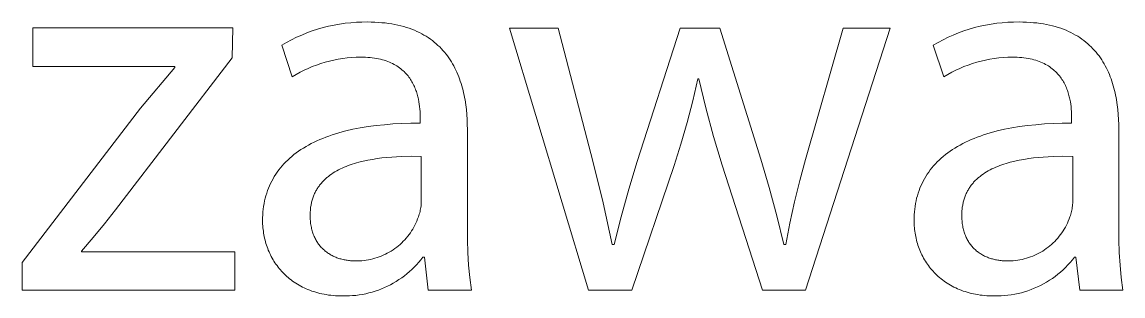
# Model space of a CAD drawing. Header units: millimetres. Extents: x -2542 to 6192, y -257 to 5845.
# Drawn here: x 3753 to 3930.8, y -111.2 to -67 of the extents above; entities that cross this region are included whole.
import ezdxf

# ---------------------------------------------------------------- set-up
doc = ezdxf.new("R2010")
doc.units = ezdxf.units.MM
doc.header["$MEASUREMENT"] = 0
doc.layers.add('Domyślny', color=7, linetype='Continuous', true_color=0x000000)

msp = doc.modelspace()

# ---------------------------------------------------------------- linework, layer by layer
at = {"layer": 'Domyślny', "color": 18, "lineweight": 15, "true_color": 0x000000}
for p, q in [((3802.5, -67.65), (3803.39, -67.45)), ((3803.39, -67.45), (3804.28, -67.29)), ((3804.28, -67.29), (3805.18, -67.16)), ((3805.18, -67.16), (3806.09, -67.07)), ((3806.09, -67.07), (3807, -67)), ((3807, -67), (3807.91, -66.97)), ((3807.91, -66.97), (3808.82, -66.96)), ((3808.82, -66.96), (3809.41, -66.97)), ((3809.41, -66.97), (3810, -66.99)), ((3810, -66.99), (3810.57, -67.02)), ((3810.57, -67.02), (3811.12, -67.07)), ((3811.12, -67.07), (3811.67, -67.12)), ((3811.67, -67.12), (3812.2, -67.19)), ((3812.2, -67.19), (3812.71, -67.27)), ((3812.71, -67.27), (3813.22, -67.36)), ((3813.22, -67.36), (3813.7, -67.46)), ((3813.7, -67.46), (3814.18, -67.58)), ((3907.72, -67.65), (3908.61, -67.46)), ((3908.61, -67.46), (3909.51, -67.3)), ((3909.51, -67.3), (3910.41, -67.17)), ((3910.41, -67.17), (3911.31, -67.07)), ((3911.31, -67.07), (3912.22, -67)), ((3912.22, -67), (3913.13, -66.97)), ((3913.13, -66.97), (3914.05, -66.96)), ((3914.05, -66.96), (3914.64, -66.97)), ((3914.64, -66.97), (3915.23, -66.99)), ((3915.23, -66.99), (3915.8, -67.02)), ((3915.8, -67.02), (3916.35, -67.07)), ((3916.35, -67.07), (3916.9, -67.12)), ((3916.9, -67.12), (3917.43, -67.19)), ((3917.43, -67.19), (3917.94, -67.27)), ((3917.94, -67.27), (3918.44, -67.36)), ((3918.44, -67.36), (3918.93, -67.46)), ((3918.93, -67.46), (3919.41, -67.58)), ((3754.78, -74.12), (3754.78, -67.92)), ((3754.78, -67.92), (3787.04, -67.92)), ((3787.04, -67.92), (3786.92, -72.75)), ((3797.35, -69.43), (3798.18, -69.06)), ((3798.18, -69.06), (3799.02, -68.72)), ((3799.02, -68.72), (3799.88, -68.4)), ((3799.88, -68.4), (3800.74, -68.12)), ((3800.74, -68.12), (3801.62, -67.87)), ((3801.62, -67.87), (3802.5, -67.65)), ((3814.18, -67.58), (3814.65, -67.7)), ((3814.65, -67.7), (3815.1, -67.84)), ((3815.1, -67.84), (3815.54, -67.98)), ((3815.54, -67.98), (3815.96, -68.14)), ((3815.96, -68.14), (3816.38, -68.3)), ((3816.38, -68.3), (3816.78, -68.48)), ((3816.78, -68.48), (3817.17, -68.66)), ((3817.17, -68.66), (3817.55, -68.86)), ((3817.55, -68.86), (3817.92, -69.06)), ((3817.92, -69.06), (3818.27, -69.27)), ((3818.27, -69.27), (3818.62, -69.49)), ((3844.49, -110.24), (3831.72, -67.93)), ((3831.72, -67.93), (3839.58, -67.93)), ((3839.58, -67.93), (3845.19, -89.45)), ((3852.34, -89.51), (3859.27, -67.93)), ((3859.27, -67.93), (3865.72, -67.93)), ((3865.72, -67.93), (3872.3, -89.1)), ((3879.54, -89.16), (3885.59, -67.93)), ((3893.21, -67.93), (3879.54, -110.24)), ((3885.59, -67.93), (3893.21, -67.93)), ((3902.56, -69.43), (3903.39, -69.06)), ((3903.39, -69.06), (3904.23, -68.72)), ((3904.23, -68.72), (3905.09, -68.41)), ((3905.09, -68.41), (3905.96, -68.12)), ((3905.96, -68.12), (3906.83, -67.87)), ((3906.83, -67.87), (3907.72, -67.65)), ((3919.41, -67.58), (3919.87, -67.7)), ((3919.87, -67.7), (3920.32, -67.84)), ((3920.32, -67.84), (3920.76, -67.98)), ((3920.76, -67.98), (3921.19, -68.14)), ((3921.19, -68.14), (3921.6, -68.3)), ((3921.6, -68.3), (3922.01, -68.48)), ((3922.01, -68.48), (3922.4, -68.66)), ((3922.4, -68.66), (3922.78, -68.86)), ((3922.78, -68.86), (3923.14, -69.06)), ((3923.14, -69.06), (3923.5, -69.27)), ((3923.5, -69.27), (3923.84, -69.49)), ((3794.94, -70.72), (3795.73, -70.26)), ((3796.66, -75.81), (3794.94, -70.72)), ((3795.73, -70.26), (3796.53, -69.83)), ((3796.53, -69.83), (3797.35, -69.43)), ((3818.62, -69.49), (3818.95, -69.72)), ((3818.95, -69.72), (3819.28, -69.96)), ((3819.28, -69.96), (3819.59, -70.21)), ((3819.59, -70.21), (3819.89, -70.46)), ((3819.89, -70.46), (3820.18, -70.73)), ((3820.18, -70.73), (3820.46, -70.99)), ((3820.46, -70.99), (3820.73, -71.27)), ((3900.14, -70.72), (3900.93, -70.26)), ((3901.89, -75.81), (3900.14, -70.72)), ((3900.93, -70.26), (3901.74, -69.83)), ((3901.74, -69.83), (3902.56, -69.43)), ((3923.84, -69.49), (3924.18, -69.72)), ((3924.18, -69.72), (3924.5, -69.96)), ((3924.5, -69.96), (3924.81, -70.21)), ((3924.81, -70.21), (3925.11, -70.46)), ((3925.11, -70.46), (3925.4, -70.73)), ((3925.4, -70.73), (3925.68, -70.99)), ((3925.68, -70.99), (3925.95, -71.27)), ((3786.92, -72.75), (3768.08, -97.3)), ((3804.79, -72.85), (3804.07, -72.97)), ((3805.51, -72.76), (3804.79, -72.85)), ((3806.23, -72.69), (3805.51, -72.76)), ((3806.96, -72.65), (3806.23, -72.69)), ((3807.68, -72.64), (3806.96, -72.65)), ((3808.08, -72.64), (3807.68, -72.64)), ((3808.47, -72.65), (3808.08, -72.64)), ((3808.85, -72.68), (3808.47, -72.65)), ((3809.22, -72.71), (3808.85, -72.68)), ((3809.57, -72.75), (3809.22, -72.71)), ((3809.92, -72.79), (3809.57, -72.75)), ((3810.26, -72.85), (3809.92, -72.79)), ((3810.58, -72.91), (3810.26, -72.85)), ((3820.73, -71.27), (3820.99, -71.55)), ((3820.99, -71.55), (3821.24, -71.85)), ((3821.24, -71.85), (3821.48, -72.14)), ((3821.48, -72.14), (3821.71, -72.45)), ((3821.71, -72.45), (3821.94, -72.76)), ((3821.94, -72.76), (3822.15, -73.07)), ((3910.02, -72.85), (3909.3, -72.96)), ((3910.74, -72.76), (3910.02, -72.85)), ((3911.46, -72.69), (3910.74, -72.76)), ((3912.19, -72.65), (3911.46, -72.69)), ((3912.91, -72.64), (3912.19, -72.65)), ((3913.31, -72.64), (3912.91, -72.64)), ((3913.7, -72.65), (3913.31, -72.64)), ((3914.08, -72.68), (3913.7, -72.65)), ((3914.44, -72.71), (3914.08, -72.68)), ((3914.8, -72.75), (3914.44, -72.71)), ((3915.14, -72.79), (3914.8, -72.75)), ((3915.48, -72.85), (3915.14, -72.79)), ((3915.8, -72.91), (3915.48, -72.85)), ((3925.95, -71.27), (3926.21, -71.55)), ((3926.21, -71.55), (3926.46, -71.85)), ((3926.46, -71.85), (3926.7, -72.14)), ((3926.7, -72.14), (3926.93, -72.45)), ((3926.93, -72.45), (3927.15, -72.76)), ((3927.15, -72.76), (3927.36, -73.07)), ((3777.67, -74.12), (3754.78, -74.12)), ((3772.15, -80.89), (3777.67, -74.32)), ((3777.67, -74.32), (3777.67, -74.12)), ((3799.22, -74.45), (3798.57, -74.76)), ((3799.89, -74.17), (3799.22, -74.45)), ((3800.57, -73.91), (3799.89, -74.17)), ((3801.26, -73.67), (3800.57, -73.91)), ((3801.95, -73.46), (3801.26, -73.67)), ((3802.65, -73.27), (3801.95, -73.46)), ((3803.36, -73.11), (3802.65, -73.27)), ((3804.07, -72.97), (3803.36, -73.11)), ((3810.9, -72.98), (3810.58, -72.91)), ((3811.2, -73.06), (3810.9, -72.98)), ((3811.5, -73.15), (3811.2, -73.06)), ((3811.79, -73.24), (3811.5, -73.15)), ((3812.07, -73.34), (3811.79, -73.24)), ((3812.33, -73.45), (3812.07, -73.34)), ((3812.59, -73.56), (3812.33, -73.45)), ((3812.84, -73.68), (3812.59, -73.56)), ((3813.08, -73.8), (3812.84, -73.68)), ((3813.32, -73.93), (3813.08, -73.8)), ((3813.54, -74.06), (3813.32, -73.93)), ((3813.75, -74.21), (3813.54, -74.06)), ((3813.96, -74.35), (3813.75, -74.21)), ((3814.16, -74.5), (3813.96, -74.35)), ((3814.35, -74.66), (3814.16, -74.5)), ((3814.54, -74.82), (3814.35, -74.66)), ((3822.15, -73.07), (3822.35, -73.39)), ((3822.35, -73.39), (3822.55, -73.72)), ((3822.55, -73.72), (3822.73, -74.05)), ((3822.73, -74.05), (3822.91, -74.39)), ((3822.91, -74.39), (3823.07, -74.73)), ((3904.45, -74.45), (3903.8, -74.75)), ((3905.12, -74.17), (3904.45, -74.45)), ((3905.8, -73.91), (3905.12, -74.17)), ((3906.49, -73.67), (3905.8, -73.91)), ((3907.18, -73.46), (3906.49, -73.67)), ((3907.88, -73.27), (3907.18, -73.46)), ((3908.59, -73.1), (3907.88, -73.27)), ((3909.3, -72.96), (3908.59, -73.1)), ((3916.12, -72.98), (3915.8, -72.91)), ((3916.42, -73.06), (3916.12, -72.98)), ((3916.72, -73.15), (3916.42, -73.06)), ((3917, -73.24), (3916.72, -73.15)), ((3917.28, -73.34), (3917, -73.24)), ((3917.55, -73.45), (3917.28, -73.34)), ((3917.81, -73.56), (3917.55, -73.45)), ((3918.06, -73.68), (3917.81, -73.56)), ((3918.3, -73.8), (3918.06, -73.68)), ((3918.53, -73.93), (3918.3, -73.8)), ((3918.75, -74.06), (3918.53, -73.93)), ((3918.96, -74.21), (3918.75, -74.06)), ((3919.17, -74.35), (3918.96, -74.21)), ((3919.37, -74.5), (3919.17, -74.35)), ((3919.56, -74.66), (3919.37, -74.5)), ((3919.74, -74.82), (3919.56, -74.66)), ((3927.36, -73.07), (3927.56, -73.39)), ((3927.56, -73.39), (3927.76, -73.72)), ((3927.76, -73.72), (3927.94, -74.05)), ((3927.94, -74.05), (3928.12, -74.39)), ((3928.12, -74.39), (3928.29, -74.73)), ((3797.28, -75.43), (3796.66, -75.81)), ((3797.92, -75.08), (3797.28, -75.43)), ((3798.57, -74.76), (3797.92, -75.08)), ((3814.71, -74.98), (3814.54, -74.82)), ((3814.88, -75.15), (3814.71, -74.98)), ((3815.04, -75.32), (3814.88, -75.15)), ((3815.2, -75.49), (3815.04, -75.32)), ((3815.34, -75.67), (3815.2, -75.49)), ((3815.48, -75.85), (3815.34, -75.67)), ((3815.62, -76.04), (3815.48, -75.85)), ((3815.74, -76.23), (3815.62, -76.04)), ((3815.87, -76.42), (3815.74, -76.23)), ((3815.98, -76.61), (3815.87, -76.42)), ((3823.07, -74.73), (3823.23, -75.08)), ((3823.23, -75.08), (3823.39, -75.43)), ((3823.39, -75.43), (3823.53, -75.79)), ((3823.53, -75.79), (3823.66, -76.15)), ((3823.66, -76.15), (3823.79, -76.51)), ((3862.12, -76.16), (3861.32, -79.7)), ((3862.29, -76.16), (3862.12, -76.16)), ((3863.41, -80.83), (3862.29, -76.16)), ((3902.51, -75.43), (3901.89, -75.81)), ((3903.15, -75.08), (3902.51, -75.43)), ((3903.8, -74.75), (3903.15, -75.08)), ((3919.92, -74.98), (3919.74, -74.82)), ((3920.09, -75.15), (3919.92, -74.98)), ((3920.25, -75.32), (3920.09, -75.15)), ((3920.4, -75.49), (3920.25, -75.32)), ((3920.55, -75.67), (3920.4, -75.49)), ((3920.69, -75.85), (3920.55, -75.67)), ((3920.82, -76.04), (3920.69, -75.85)), ((3920.95, -76.23), (3920.82, -76.04)), ((3921.07, -76.42), (3920.95, -76.23)), ((3921.18, -76.61), (3921.07, -76.42)), ((3928.29, -74.73), (3928.44, -75.08)), ((3928.44, -75.08), (3928.6, -75.43)), ((3928.6, -75.43), (3928.74, -75.79)), ((3928.74, -75.79), (3928.87, -76.15)), ((3928.87, -76.15), (3929, -76.51)), ((3816.09, -76.8), (3815.98, -76.61)), ((3816.19, -77), (3816.09, -76.8)), ((3816.29, -77.2), (3816.19, -77)), ((3816.38, -77.4), (3816.29, -77.2)), ((3816.47, -77.6), (3816.38, -77.4)), ((3816.55, -77.8), (3816.47, -77.6)), ((3816.62, -78), (3816.55, -77.8)), ((3816.69, -78.21), (3816.62, -78)), ((3816.76, -78.41), (3816.69, -78.21)), ((3823.79, -76.51), (3823.91, -76.88)), ((3823.91, -76.88), (3824.02, -77.25)), ((3824.02, -77.25), (3824.13, -77.63)), ((3824.13, -77.63), (3824.23, -78.01)), ((3824.23, -78.01), (3824.32, -78.39)), ((3921.29, -76.8), (3921.18, -76.61)), ((3921.4, -77), (3921.29, -76.8)), ((3921.49, -77.2), (3921.4, -77)), ((3921.58, -77.4), (3921.49, -77.2)), ((3921.67, -77.6), (3921.58, -77.4)), ((3921.75, -77.8), (3921.67, -77.6)), ((3921.83, -78), (3921.75, -77.8)), ((3921.9, -78.21), (3921.83, -78)), ((3921.96, -78.41), (3921.9, -78.21)), ((3929, -76.51), (3929.12, -76.88)), ((3929.12, -76.88), (3929.23, -77.25)), ((3929.23, -77.25), (3929.33, -77.63)), ((3929.33, -77.63), (3929.43, -78.01)), ((3929.43, -78.01), (3929.52, -78.39)), ((3816.82, -78.62), (3816.76, -78.41)), ((3816.88, -78.82), (3816.82, -78.62)), ((3816.93, -79.03), (3816.88, -78.82)), ((3816.98, -79.23), (3816.93, -79.03)), ((3817.02, -79.43), (3816.98, -79.23)), ((3817.1, -79.84), (3817.02, -79.43)), ((3817.16, -80.24), (3817.1, -79.84)), ((3824.32, -78.39), (3824.4, -78.77)), ((3824.4, -78.77), (3824.48, -79.16)), ((3824.48, -79.16), (3824.55, -79.54)), ((3824.55, -79.54), (3824.67, -80.33)), ((3861.32, -79.7), (3860.42, -83.21)), ((3922.02, -78.62), (3921.96, -78.41)), ((3922.08, -78.82), (3922.02, -78.62)), ((3922.13, -79.03), (3922.08, -78.82)), ((3922.18, -79.23), (3922.13, -79.03)), ((3922.22, -79.43), (3922.18, -79.23)), ((3922.3, -79.84), (3922.22, -79.43)), ((3922.36, -80.24), (3922.3, -79.84)), ((3929.52, -78.39), (3929.6, -78.77)), ((3929.6, -78.77), (3929.68, -79.16)), ((3929.68, -79.16), (3929.75, -79.54)), ((3929.75, -79.54), (3929.87, -80.33)), ((3753.01, -105.79), (3772.15, -80.89)), ((3817.21, -80.63), (3817.16, -80.24)), ((3817.25, -81.01), (3817.21, -80.63)), ((3817.28, -81.39), (3817.25, -81.01)), ((3817.29, -81.75), (3817.28, -81.39)), ((3817.3, -82.1), (3817.29, -81.75)), ((3824.67, -80.33), (3824.77, -81.11)), ((3824.77, -81.11), (3824.84, -81.91)), ((3864.67, -85.47), (3863.41, -80.83)), ((3922.41, -80.63), (3922.36, -80.24)), ((3922.45, -81.01), (3922.41, -80.63)), ((3922.48, -81.39), (3922.45, -81.01)), ((3922.5, -81.75), (3922.48, -81.39)), ((3922.51, -82.1), (3922.5, -81.75)), ((3929.87, -80.33), (3929.97, -81.11)), ((3929.97, -81.11), (3930.04, -81.91)), ((3810.18, -83.68), (3811.52, -83.54)), ((3811.52, -83.54), (3812.9, -83.43)), ((3812.9, -83.43), (3814.33, -83.36)), ((3814.33, -83.36), (3815.8, -83.32)), ((3815.8, -83.32), (3817.31, -83.31)), ((3817.31, -82.44), (3817.3, -82.1)), ((3817.31, -83.31), (3817.31, -82.44)), ((3824.84, -81.91), (3824.89, -82.7)), ((3824.89, -82.7), (3824.92, -83.5)), ((3824.92, -83.5), (3824.93, -84.3)), ((3860.42, -83.21), (3859.42, -86.69)), ((3915.38, -83.68), (3916.72, -83.54)), ((3916.72, -83.54), (3918.1, -83.43)), ((3918.1, -83.43), (3919.53, -83.36)), ((3919.53, -83.36), (3921, -83.32)), ((3921, -83.32), (3922.51, -83.31)), ((3922.51, -82.44), (3922.51, -82.1)), ((3922.51, -83.31), (3922.51, -82.44)), ((3930.04, -81.91), (3930.09, -82.7)), ((3930.09, -82.7), (3930.12, -83.5)), ((3930.12, -83.5), (3930.13, -84.3)), ((3802.58, -85.37), (3803.09, -85.19)), ((3803.09, -85.19), (3803.62, -85.03)), ((3803.62, -85.03), (3804.16, -84.86)), ((3804.16, -84.86), (3804.71, -84.71)), ((3804.71, -84.71), (3805.28, -84.56)), ((3805.28, -84.56), (3806.44, -84.29)), ((3806.44, -84.29), (3807.64, -84.06)), ((3807.64, -84.06), (3808.89, -83.85)), ((3808.89, -83.85), (3810.18, -83.68)), ((3824.93, -84.3), (3824.93, -100.12)), ((3907.78, -85.37), (3908.3, -85.19)), ((3908.3, -85.19), (3908.82, -85.03)), ((3908.82, -85.03), (3909.36, -84.86)), ((3909.36, -84.86), (3909.92, -84.71)), ((3909.92, -84.71), (3910.48, -84.56)), ((3910.48, -84.56), (3911.64, -84.29)), ((3911.64, -84.29), (3912.84, -84.06)), ((3912.84, -84.06), (3914.09, -83.85)), ((3914.09, -83.85), (3915.38, -83.68)), ((3930.13, -84.3), (3930.13, -100.12)), ((3798.45, -87.32), (3798.87, -87.07)), ((3798.87, -87.07), (3799.29, -86.83)), ((3799.29, -86.83), (3799.72, -86.6)), ((3799.72, -86.6), (3800.17, -86.38)), ((3800.17, -86.38), (3800.63, -86.16)), ((3800.63, -86.16), (3801.1, -85.95)), ((3801.1, -85.95), (3801.58, -85.75)), ((3801.58, -85.75), (3802.07, -85.56)), ((3802.07, -85.56), (3802.58, -85.37)), ((3859.42, -86.69), (3858.31, -90.15)), ((3866.07, -90.06), (3864.67, -85.47)), ((3903.66, -87.32), (3904.07, -87.07)), ((3904.07, -87.07), (3904.49, -86.83)), ((3904.49, -86.83), (3904.92, -86.6)), ((3904.92, -86.6), (3905.37, -86.38)), ((3905.37, -86.38), (3905.83, -86.16)), ((3905.83, -86.16), (3906.3, -85.95)), ((3906.3, -85.95), (3906.78, -85.75)), ((3906.78, -85.75), (3907.27, -85.56)), ((3907.27, -85.56), (3907.78, -85.37)), ((3796.24, -88.95), (3796.58, -88.66)), ((3796.58, -88.66), (3796.93, -88.38)), ((3796.93, -88.38), (3797.29, -88.1)), ((3797.29, -88.1), (3797.67, -87.83)), ((3797.67, -87.83), (3798.06, -87.57)), ((3798.06, -87.57), (3798.45, -87.32)), ((3811.92, -88.84), (3811.13, -88.92)), ((3812.71, -88.77), (3811.92, -88.84)), ((3813.5, -88.72), (3812.71, -88.77)), ((3814.3, -88.68), (3813.5, -88.72)), ((3815.9, -88.65), (3814.3, -88.68)), ((3817.48, -88.66), (3815.9, -88.65)), ((3817.48, -95.99), (3817.48, -88.66)), ((3901.44, -88.95), (3901.78, -88.66)), ((3901.78, -88.66), (3902.13, -88.38)), ((3902.13, -88.38), (3902.49, -88.1)), ((3902.49, -88.1), (3902.87, -87.83)), ((3902.87, -87.83), (3903.26, -87.57)), ((3903.26, -87.57), (3903.66, -87.32)), ((3917.12, -88.84), (3916.34, -88.92)), ((3917.91, -88.77), (3917.12, -88.84)), ((3918.7, -88.72), (3917.91, -88.77)), ((3919.5, -88.68), (3918.7, -88.72)), ((3921.1, -88.65), (3919.5, -88.68)), ((3922.68, -88.66), (3921.1, -88.65)), ((3922.68, -95.99), (3922.68, -88.66)), ((3794.47, -90.85), (3794.73, -90.52)), ((3794.73, -90.52), (3795.01, -90.19)), ((3795.01, -90.19), (3795.3, -89.87)), ((3795.3, -89.87), (3795.6, -89.56)), ((3795.6, -89.56), (3795.92, -89.25)), ((3795.92, -89.25), (3796.24, -88.95)), ((3804.73, -90.54), (3804.42, -90.69)), ((3805.04, -90.41), (3804.73, -90.54)), ((3805.36, -90.27), (3805.04, -90.41)), ((3805.68, -90.15), (3805.36, -90.27)), ((3806.01, -90.03), (3805.68, -90.15)), ((3806.35, -89.91), (3806.01, -90.03)), ((3806.69, -89.81), (3806.35, -89.91)), ((3807.04, -89.7), (3806.69, -89.81)), ((3807.39, -89.61), (3807.04, -89.7)), ((3808.11, -89.43), (3807.39, -89.61)), ((3808.85, -89.27), (3808.11, -89.43)), ((3809.6, -89.14), (3808.85, -89.27)), ((3810.36, -89.02), (3809.6, -89.14)), ((3811.13, -88.92), (3810.36, -89.02)), ((3845.19, -89.45), (3846.87, -96.16)), ((3850.99, -93.94), (3852.34, -89.51)), ((3858.31, -90.15), (3851.47, -110.24)), ((3872.56, -110.24), (3866.07, -90.06)), ((3872.3, -89.1), (3873.67, -93.67)), ((3878.59, -92.56), (3879.54, -89.16)), ((3899.67, -90.85), (3899.94, -90.52)), ((3899.94, -90.52), (3900.21, -90.19)), ((3900.21, -90.19), (3900.5, -89.87)), ((3900.5, -89.87), (3900.8, -89.56)), ((3900.8, -89.56), (3901.12, -89.25)), ((3901.12, -89.25), (3901.44, -88.95)), ((3909.94, -90.54), (3909.64, -90.69)), ((3910.26, -90.41), (3909.94, -90.54)), ((3910.57, -90.27), (3910.26, -90.41)), ((3910.9, -90.15), (3910.57, -90.27)), ((3911.23, -90.03), (3910.9, -90.15)), ((3911.56, -89.91), (3911.23, -90.03)), ((3911.91, -89.81), (3911.56, -89.91)), ((3912.25, -89.7), (3911.91, -89.81)), ((3912.6, -89.61), (3912.25, -89.7)), ((3913.32, -89.43), (3912.6, -89.61)), ((3914.06, -89.27), (3913.32, -89.43)), ((3914.8, -89.14), (3914.06, -89.27)), ((3915.57, -89.02), (3914.8, -89.14)), ((3916.34, -88.92), (3915.57, -89.02)), ((3793.34, -92.64), (3793.54, -92.27)), ((3793.54, -92.27), (3793.75, -91.9)), ((3793.75, -91.9), (3793.98, -91.54)), ((3793.98, -91.54), (3794.22, -91.2)), ((3794.22, -91.2), (3794.47, -90.85)), ((3801.89, -92.4), (3801.78, -92.51)), ((3802.01, -92.3), (3801.89, -92.4)), ((3802.12, -92.19), (3802.01, -92.3)), ((3802.24, -92.09), (3802.12, -92.19)), ((3802.36, -91.99), (3802.24, -92.09)), ((3802.49, -91.89), (3802.36, -91.99)), ((3802.74, -91.7), (3802.49, -91.89)), ((3803, -91.51), (3802.74, -91.7)), ((3803.27, -91.33), (3803, -91.51)), ((3803.55, -91.16), (3803.27, -91.33)), ((3803.83, -91), (3803.55, -91.16)), ((3804.12, -90.84), (3803.83, -91)), ((3804.42, -90.69), (3804.12, -90.84)), ((3898.54, -92.64), (3898.74, -92.27)), ((3898.74, -92.27), (3898.95, -91.9)), ((3898.95, -91.9), (3899.18, -91.54)), ((3899.18, -91.54), (3899.42, -91.2)), ((3899.42, -91.2), (3899.67, -90.85)), ((3907.12, -92.4), (3907, -92.51)), ((3907.23, -92.3), (3907.12, -92.4)), ((3907.35, -92.19), (3907.23, -92.3)), ((3907.46, -92.09), (3907.35, -92.19)), ((3907.59, -91.99), (3907.46, -92.09)), ((3907.71, -91.89), (3907.59, -91.99)), ((3907.96, -91.7), (3907.71, -91.89)), ((3908.22, -91.51), (3907.96, -91.7)), ((3908.49, -91.33), (3908.22, -91.51)), ((3908.76, -91.16), (3908.49, -91.33)), ((3909.05, -91), (3908.76, -91.16)), ((3909.34, -90.84), (3909.05, -91)), ((3909.64, -90.69), (3909.34, -90.84)), ((3792.52, -94.6), (3792.66, -94.19)), ((3792.66, -94.19), (3792.81, -93.79)), ((3792.81, -93.79), (3792.97, -93.4)), ((3792.97, -93.4), (3793.15, -93.02)), ((3793.15, -93.02), (3793.34, -92.64)), ((3800.55, -94.1), (3800.47, -94.23)), ((3800.63, -93.96), (3800.55, -94.1)), ((3800.71, -93.83), (3800.63, -93.96)), ((3800.8, -93.7), (3800.71, -93.83)), ((3800.88, -93.57), (3800.8, -93.7)), ((3800.97, -93.45), (3800.88, -93.57)), ((3801.06, -93.32), (3800.97, -93.45)), ((3801.16, -93.2), (3801.06, -93.32)), ((3801.26, -93.08), (3801.16, -93.2)), ((3801.36, -92.96), (3801.26, -93.08)), ((3801.46, -92.85), (3801.36, -92.96)), ((3801.56, -92.73), (3801.46, -92.85)), ((3801.67, -92.62), (3801.56, -92.73)), ((3801.78, -92.51), (3801.67, -92.62)), ((3849.75, -98.41), (3850.99, -93.94)), ((3873.67, -93.67), (3874.92, -98.28)), ((3877.74, -95.99), (3878.59, -92.56)), ((3897.72, -94.6), (3897.86, -94.19)), ((3897.86, -94.19), (3898.01, -93.79)), ((3898.01, -93.79), (3898.17, -93.4)), ((3898.17, -93.4), (3898.35, -93.02)), ((3898.35, -93.02), (3898.54, -92.64)), ((3905.78, -94.1), (3905.7, -94.23)), ((3905.86, -93.96), (3905.78, -94.1)), ((3905.94, -93.83), (3905.86, -93.96)), ((3906.02, -93.7), (3905.94, -93.83)), ((3906.11, -93.57), (3906.02, -93.7)), ((3906.2, -93.45), (3906.11, -93.57)), ((3906.29, -93.32), (3906.2, -93.45)), ((3906.39, -93.2), (3906.29, -93.32)), ((3906.48, -93.08), (3906.39, -93.2)), ((3906.58, -92.96), (3906.48, -93.08)), ((3906.68, -92.85), (3906.58, -92.96)), ((3906.79, -92.73), (3906.68, -92.85)), ((3906.9, -92.62), (3906.79, -92.73)), ((3907, -92.51), (3906.9, -92.62)), ((3792.1, -96.29), (3792.18, -95.86)), ((3792.18, -95.86), (3792.28, -95.43)), ((3792.28, -95.43), (3792.39, -95.01)), ((3792.39, -95.01), (3792.52, -94.6)), ((3799.82, -95.87), (3799.78, -96.04)), ((3799.87, -95.71), (3799.82, -95.87)), ((3799.91, -95.56), (3799.87, -95.71)), ((3799.96, -95.4), (3799.91, -95.56)), ((3800.02, -95.25), (3799.96, -95.4)), ((3800.07, -95.1), (3800.02, -95.25)), ((3800.13, -94.95), (3800.07, -95.1)), ((3800.2, -94.8), (3800.13, -94.95)), ((3800.26, -94.65), (3800.2, -94.8)), ((3800.33, -94.51), (3800.26, -94.65)), ((3800.4, -94.37), (3800.33, -94.51)), ((3800.47, -94.23), (3800.4, -94.37)), ((3817.48, -96.22), (3817.48, -95.99)), ((3876.99, -99.44), (3877.74, -95.99)), ((3897.3, -96.29), (3897.39, -95.86)), ((3897.39, -95.86), (3897.48, -95.43)), ((3897.48, -95.43), (3897.6, -95.01)), ((3897.6, -95.01), (3897.72, -94.6)), ((3905.05, -95.87), (3905.01, -96.04)), ((3905.1, -95.71), (3905.05, -95.87)), ((3905.14, -95.56), (3905.1, -95.71)), ((3905.19, -95.4), (3905.14, -95.56)), ((3905.25, -95.25), (3905.19, -95.4)), ((3905.3, -95.1), (3905.25, -95.25)), ((3905.36, -94.95), (3905.3, -95.1)), ((3905.42, -94.8), (3905.36, -94.95)), ((3905.49, -94.65), (3905.42, -94.8)), ((3905.56, -94.51), (3905.49, -94.65)), ((3905.63, -94.37), (3905.56, -94.51)), ((3905.7, -94.23), (3905.63, -94.37)), ((3922.68, -96.22), (3922.68, -95.99)), ((3768.08, -97.3), (3766.32, -99.56)), ((3791.89, -98.1), (3791.92, -97.64)), ((3791.92, -97.64), (3791.97, -97.18)), ((3791.97, -97.18), (3792.03, -96.74)), ((3792.03, -96.74), (3792.1, -96.29)), ((3799.55, -97.6), (3799.54, -97.79)), ((3799.57, -97.42), (3799.55, -97.6)), ((3799.58, -97.24), (3799.57, -97.42)), ((3799.6, -97.06), (3799.58, -97.24)), ((3799.62, -96.88), (3799.6, -97.06)), ((3799.65, -96.71), (3799.62, -96.88)), ((3799.68, -96.54), (3799.65, -96.71)), ((3799.71, -96.37), (3799.68, -96.54)), ((3799.74, -96.2), (3799.71, -96.37)), ((3799.78, -96.04), (3799.74, -96.2)), ((3817.23, -97.78), (3817.29, -97.56)), ((3817.29, -97.56), (3817.33, -97.34)), ((3817.33, -97.34), (3817.38, -97.12)), ((3817.38, -97.12), (3817.41, -96.89)), ((3817.41, -96.89), (3817.44, -96.67)), ((3817.44, -96.67), (3817.46, -96.44)), ((3817.46, -96.44), (3817.48, -96.22)), ((3846.87, -96.16), (3848.33, -102.91)), ((3897.09, -98.1), (3897.12, -97.64)), ((3897.12, -97.64), (3897.17, -97.18)), ((3897.17, -97.18), (3897.23, -96.74)), ((3897.23, -96.74), (3897.3, -96.29)), ((3904.78, -97.6), (3904.77, -97.79)), ((3904.8, -97.42), (3904.78, -97.6)), ((3904.81, -97.24), (3904.8, -97.42)), ((3904.83, -97.06), (3904.81, -97.24)), ((3904.85, -96.88), (3904.83, -97.06)), ((3904.88, -96.71), (3904.85, -96.88)), ((3904.91, -96.54), (3904.88, -96.71)), ((3904.94, -96.37), (3904.91, -96.54)), ((3904.97, -96.2), (3904.94, -96.37)), ((3905.01, -96.04), (3904.97, -96.2)), ((3922.43, -97.78), (3922.49, -97.56)), ((3922.49, -97.56), (3922.54, -97.34)), ((3922.54, -97.34), (3922.58, -97.12)), ((3922.58, -97.12), (3922.61, -96.89)), ((3922.61, -96.89), (3922.64, -96.67)), ((3922.64, -96.67), (3922.66, -96.44)), ((3922.66, -96.44), (3922.68, -96.22)), ((3766.32, -99.56), (3764.51, -101.78)), ((3791.86, -99.04), (3791.87, -98.57)), ((3791.86, -99.33), (3791.86, -99.04)), ((3791.87, -99.62), (3791.86, -99.33)), ((3791.87, -98.57), (3791.89, -98.1)), ((3799.54, -97.79), (3799.54, -97.98)), ((3799.54, -97.98), (3799.54, -98.17)), ((3799.54, -98.17), (3799.54, -98.4)), ((3799.54, -98.4), (3799.55, -98.63)), ((3799.55, -98.63), (3799.56, -98.85)), ((3799.56, -98.85), (3799.58, -99.07)), ((3799.58, -99.07), (3799.6, -99.29)), ((3799.6, -99.29), (3799.62, -99.5)), ((3799.62, -99.5), (3799.65, -99.71)), ((3816.46, -99.76), (3816.61, -99.43)), ((3816.61, -99.43), (3816.76, -99.1)), ((3816.76, -99.1), (3816.89, -98.77)), ((3816.89, -98.77), (3817.02, -98.43)), ((3817.02, -98.43), (3817.09, -98.22)), ((3817.09, -98.22), (3817.16, -98)), ((3817.16, -98), (3817.23, -97.78)), ((3848.62, -102.91), (3849.75, -98.41)), ((3874.92, -98.28), (3876.05, -102.91)), ((3876.34, -102.91), (3876.99, -99.44)), ((3897.06, -99.04), (3897.07, -98.57)), ((3897.06, -99.33), (3897.06, -99.04)), ((3897.07, -99.62), (3897.06, -99.33)), ((3897.07, -98.57), (3897.09, -98.1)), ((3904.77, -97.79), (3904.77, -97.98)), ((3904.77, -97.98), (3904.77, -98.17)), ((3904.77, -98.17), (3904.77, -98.4)), ((3904.77, -98.4), (3904.78, -98.63)), ((3904.78, -98.63), (3904.79, -98.85)), ((3904.79, -98.85), (3904.81, -99.07)), ((3904.81, -99.07), (3904.83, -99.29)), ((3904.83, -99.29), (3904.85, -99.5)), ((3904.85, -99.5), (3904.88, -99.71)), ((3921.66, -99.76), (3921.82, -99.43)), ((3921.82, -99.43), (3921.96, -99.1)), ((3921.96, -99.1), (3922.1, -98.77)), ((3922.1, -98.77), (3922.22, -98.43)), ((3922.22, -98.43), (3922.3, -98.22)), ((3922.3, -98.22), (3922.37, -98)), ((3922.37, -98), (3922.43, -97.78)), ((3791.89, -99.9), (3791.87, -99.62)), ((3791.91, -100.19), (3791.89, -99.9)), ((3791.94, -100.48), (3791.91, -100.19)), ((3791.98, -100.76), (3791.94, -100.48)), ((3792.02, -101.04), (3791.98, -100.76)), ((3792.07, -101.33), (3792.02, -101.04)), ((3792.12, -101.61), (3792.07, -101.33)), ((3799.65, -99.71), (3799.69, -99.91)), ((3799.69, -99.91), (3799.73, -100.12)), ((3799.73, -100.12), (3799.77, -100.31)), ((3799.77, -100.31), (3799.82, -100.51)), ((3799.82, -100.51), (3799.87, -100.7)), ((3799.87, -100.7), (3799.93, -100.88)), ((3799.93, -100.88), (3799.99, -101.06)), ((3799.99, -101.06), (3800.05, -101.24)), ((3800.05, -101.24), (3800.12, -101.42)), ((3815.29, -101.57), (3815.51, -101.28)), ((3815.51, -101.28), (3815.72, -100.99)), ((3815.72, -100.99), (3815.92, -100.69)), ((3815.92, -100.69), (3816.11, -100.39)), ((3816.11, -100.39), (3816.29, -100.07)), ((3816.29, -100.07), (3816.46, -99.76)), ((3824.93, -100.12), (3824.93, -102.15)), ((3897.09, -99.9), (3897.07, -99.62)), ((3897.11, -100.19), (3897.09, -99.9)), ((3897.14, -100.48), (3897.11, -100.19)), ((3897.18, -100.76), (3897.14, -100.48)), ((3897.22, -101.04), (3897.18, -100.76)), ((3897.27, -101.33), (3897.22, -101.04)), ((3897.32, -101.61), (3897.27, -101.33)), ((3904.88, -99.71), (3904.92, -99.91)), ((3904.92, -99.91), (3904.96, -100.12)), ((3904.96, -100.12), (3905, -100.31)), ((3905, -100.31), (3905.05, -100.51)), ((3905.05, -100.51), (3905.1, -100.7)), ((3905.1, -100.7), (3905.16, -100.88)), ((3905.16, -100.88), (3905.22, -101.06)), ((3905.22, -101.06), (3905.28, -101.24)), ((3905.28, -101.24), (3905.35, -101.42)), ((3920.5, -101.57), (3920.72, -101.29)), ((3920.72, -101.29), (3920.93, -100.99)), ((3920.93, -100.99), (3921.13, -100.69)), ((3921.13, -100.69), (3921.32, -100.39)), ((3921.32, -100.39), (3921.49, -100.08)), ((3921.49, -100.08), (3921.66, -99.76)), ((3930.13, -100.12), (3930.13, -102.15)), ((3764.51, -101.78), (3762.64, -103.96)), ((3792.18, -101.89), (3792.12, -101.61)), ((3792.25, -102.17), (3792.18, -101.89)), ((3792.32, -102.44), (3792.25, -102.17)), ((3792.4, -102.72), (3792.32, -102.44)), ((3792.49, -102.99), (3792.4, -102.72)), ((3792.58, -103.26), (3792.49, -102.99)), ((3800.12, -101.42), (3800.19, -101.59)), ((3800.19, -101.59), (3800.27, -101.76)), ((3800.27, -101.76), (3800.35, -101.92)), ((3800.35, -101.92), (3800.43, -102.08)), ((3800.43, -102.08), (3800.52, -102.24)), ((3800.52, -102.24), (3800.61, -102.39)), ((3800.61, -102.39), (3800.71, -102.54)), ((3800.71, -102.54), (3800.8, -102.68)), ((3800.8, -102.68), (3800.9, -102.83)), ((3800.9, -102.83), (3801.01, -102.96)), ((3801.01, -102.96), (3801.12, -103.1)), ((3801.12, -103.1), (3801.23, -103.23)), ((3813.51, -103.33), (3813.79, -103.1)), ((3813.79, -103.1), (3814.06, -102.87)), ((3814.06, -102.87), (3814.32, -102.63)), ((3814.32, -102.63), (3814.58, -102.37)), ((3814.58, -102.37), (3814.83, -102.11)), ((3814.83, -102.11), (3815.07, -101.84)), ((3815.07, -101.84), (3815.29, -101.57)), ((3824.93, -102.15), (3825, -104.18)), ((3848.33, -102.91), (3848.62, -102.91)), ((3876.05, -102.91), (3876.34, -102.91)), ((3897.38, -101.89), (3897.32, -101.61)), ((3897.45, -102.17), (3897.38, -101.89)), ((3897.52, -102.44), (3897.45, -102.17)), ((3897.6, -102.72), (3897.52, -102.44)), ((3897.69, -102.99), (3897.6, -102.72)), ((3897.78, -103.26), (3897.69, -102.99)), ((3905.35, -101.42), (3905.42, -101.59)), ((3905.42, -101.59), (3905.49, -101.76)), ((3905.49, -101.76), (3905.57, -101.92)), ((3905.57, -101.92), (3905.66, -102.08)), ((3905.66, -102.08), (3905.74, -102.24)), ((3905.74, -102.24), (3905.83, -102.39)), ((3905.83, -102.39), (3905.93, -102.54)), ((3905.93, -102.54), (3906.02, -102.68)), ((3906.02, -102.68), (3906.12, -102.83)), ((3906.12, -102.83), (3906.23, -102.96)), ((3906.23, -102.96), (3906.34, -103.1)), ((3906.34, -103.1), (3906.45, -103.23)), ((3918.71, -103.33), (3918.99, -103.11)), ((3918.99, -103.11), (3919.27, -102.88)), ((3919.27, -102.88), (3919.53, -102.63)), ((3919.53, -102.63), (3919.79, -102.38)), ((3919.79, -102.38), (3920.03, -102.12)), ((3920.03, -102.12), (3920.27, -101.85)), ((3920.27, -101.85), (3920.5, -101.57)), ((3930.13, -102.15), (3930.2, -104.18)), ((3762.64, -103.96), (3762.64, -104.1)), ((3762.64, -104.1), (3787.39, -104.1)), ((3787.39, -104.1), (3787.39, -110.24)), ((3792.68, -103.53), (3792.58, -103.26)), ((3792.78, -103.8), (3792.68, -103.53)), ((3792.9, -104.06), (3792.78, -103.8)), ((3793.01, -104.32), (3792.9, -104.06)), ((3793.14, -104.58), (3793.01, -104.32)), ((3793.27, -104.84), (3793.14, -104.58)), ((3793.41, -105.09), (3793.27, -104.84)), ((3801.23, -103.23), (3801.34, -103.36)), ((3801.34, -103.36), (3801.46, -103.48)), ((3801.46, -103.48), (3801.58, -103.6)), ((3801.58, -103.6), (3801.7, -103.71)), ((3801.7, -103.71), (3801.83, -103.83)), ((3801.83, -103.83), (3801.96, -103.94)), ((3801.96, -103.94), (3802.09, -104.04)), ((3802.09, -104.04), (3802.22, -104.14)), ((3802.22, -104.14), (3802.36, -104.24)), ((3802.36, -104.24), (3802.5, -104.33)), ((3802.5, -104.33), (3802.64, -104.42)), ((3802.64, -104.42), (3802.78, -104.51)), ((3802.78, -104.51), (3802.93, -104.6)), ((3802.93, -104.6), (3803.08, -104.68)), ((3803.08, -104.68), (3803.23, -104.75)), ((3803.23, -104.75), (3803.38, -104.82)), ((3803.38, -104.82), (3803.54, -104.89)), ((3803.54, -104.89), (3803.7, -104.96)), ((3810.35, -105.01), (3810.69, -104.89)), ((3810.69, -104.89), (3811.02, -104.76)), ((3811.02, -104.76), (3811.35, -104.62)), ((3811.35, -104.62), (3811.68, -104.47)), ((3811.68, -104.47), (3812, -104.3)), ((3812, -104.3), (3812.31, -104.13)), ((3812.31, -104.13), (3812.62, -103.94)), ((3812.62, -103.94), (3812.92, -103.75)), ((3812.92, -103.75), (3813.22, -103.54)), ((3813.22, -103.54), (3813.51, -103.33)), ((3825, -104.18), (3825.13, -106.21)), ((3897.88, -103.53), (3897.78, -103.26)), ((3897.99, -103.8), (3897.88, -103.53)), ((3898.1, -104.06), (3897.99, -103.8)), ((3898.22, -104.32), (3898.1, -104.06)), ((3898.34, -104.58), (3898.22, -104.32)), ((3898.47, -104.84), (3898.34, -104.58)), ((3898.61, -105.09), (3898.47, -104.84)), ((3906.45, -103.23), (3906.56, -103.36)), ((3906.56, -103.36), (3906.67, -103.48)), ((3906.67, -103.48), (3906.79, -103.6)), ((3906.79, -103.6), (3906.92, -103.71)), ((3906.92, -103.71), (3907.04, -103.83)), ((3907.04, -103.83), (3907.17, -103.94)), ((3907.17, -103.94), (3907.3, -104.04)), ((3907.3, -104.04), (3907.43, -104.14)), ((3907.43, -104.14), (3907.57, -104.24)), ((3907.57, -104.24), (3907.71, -104.33)), ((3907.71, -104.33), (3907.85, -104.42)), ((3907.85, -104.42), (3907.99, -104.51)), ((3907.99, -104.51), (3908.14, -104.6)), ((3908.14, -104.6), (3908.29, -104.68)), ((3908.29, -104.68), (3908.44, -104.75)), ((3908.44, -104.75), (3908.59, -104.82)), ((3908.59, -104.82), (3908.75, -104.89)), ((3908.75, -104.89), (3908.9, -104.96)), ((3915.55, -105.01), (3915.89, -104.89)), ((3915.89, -104.89), (3916.23, -104.76)), ((3916.23, -104.76), (3916.56, -104.62)), ((3916.56, -104.62), (3916.88, -104.47)), ((3916.88, -104.47), (3917.2, -104.31)), ((3917.2, -104.31), (3917.52, -104.13)), ((3917.52, -104.13), (3917.83, -103.95)), ((3917.83, -103.95), (3918.13, -103.76)), ((3918.13, -103.76), (3918.42, -103.55)), ((3918.42, -103.55), (3918.71, -103.33)), ((3930.2, -104.18), (3930.33, -106.21)), ((3753.01, -110.24), (3753.01, -105.79)), ((3793.55, -105.34), (3793.41, -105.09)), ((3793.7, -105.59), (3793.55, -105.34)), ((3793.86, -105.83), (3793.7, -105.59)), ((3794.02, -106.07), (3793.86, -105.83)), ((3794.19, -106.3), (3794.02, -106.07)), ((3794.36, -106.54), (3794.19, -106.3)), ((3794.54, -106.76), (3794.36, -106.54)), ((3803.7, -104.96), (3803.85, -105.02)), ((3803.85, -105.02), (3804.02, -105.08)), ((3804.02, -105.08), (3804.18, -105.13)), ((3804.18, -105.13), (3804.34, -105.18)), ((3804.34, -105.18), (3804.51, -105.23)), ((3804.51, -105.23), (3804.68, -105.28)), ((3804.68, -105.28), (3804.85, -105.32)), ((3804.85, -105.32), (3805.02, -105.35)), ((3805.02, -105.35), (3805.19, -105.39)), ((3805.19, -105.39), (3805.37, -105.42)), ((3805.37, -105.42), (3805.54, -105.44)), ((3805.54, -105.44), (3805.72, -105.47)), ((3805.72, -105.47), (3805.9, -105.48)), ((3805.9, -105.48), (3806.08, -105.5)), ((3806.08, -105.5), (3806.26, -105.51)), ((3806.26, -105.51), (3806.44, -105.52)), ((3806.44, -105.52), (3806.63, -105.53)), ((3806.63, -105.53), (3806.81, -105.53)), ((3806.81, -105.53), (3807.17, -105.53)), ((3807.17, -105.53), (3807.53, -105.52)), ((3807.53, -105.52), (3807.89, -105.5)), ((3807.89, -105.5), (3808.24, -105.47)), ((3808.24, -105.47), (3808.6, -105.42)), ((3808.6, -105.42), (3808.95, -105.36)), ((3808.95, -105.36), (3809.31, -105.29)), ((3809.31, -105.29), (3809.66, -105.21)), ((3809.66, -105.21), (3810, -105.11)), ((3810, -105.11), (3810.35, -105.01)), ((3816.35, -106.53), (3815.97, -106.9)), ((3816.72, -106.15), (3816.35, -106.53)), ((3817.07, -105.75), (3816.72, -106.15)), ((3817.42, -105.34), (3817.07, -105.75)), ((3817.74, -104.92), (3817.42, -105.34)), ((3818.01, -104.92), (3817.74, -104.92)), ((3818.62, -110.24), (3818.01, -104.92)), ((3825.13, -106.21), (3825.33, -108.23)), ((3898.75, -105.34), (3898.61, -105.09)), ((3898.9, -105.59), (3898.75, -105.34)), ((3899.06, -105.83), (3898.9, -105.59)), ((3899.22, -106.07), (3899.06, -105.83)), ((3899.39, -106.3), (3899.22, -106.07)), ((3899.56, -106.54), (3899.39, -106.3)), ((3899.74, -106.76), (3899.56, -106.54)), ((3908.9, -104.96), (3909.06, -105.02)), ((3909.06, -105.02), (3909.22, -105.08)), ((3909.22, -105.08), (3909.38, -105.13)), ((3909.38, -105.13), (3909.55, -105.18)), ((3909.55, -105.18), (3909.72, -105.23)), ((3909.72, -105.23), (3909.88, -105.28)), ((3909.88, -105.28), (3910.05, -105.32)), ((3910.05, -105.32), (3910.22, -105.35)), ((3910.22, -105.35), (3910.4, -105.39)), ((3910.4, -105.39), (3910.57, -105.42)), ((3910.57, -105.42), (3910.75, -105.44)), ((3910.75, -105.44), (3910.92, -105.47)), ((3910.92, -105.47), (3911.1, -105.48)), ((3911.1, -105.48), (3911.28, -105.5)), ((3911.28, -105.5), (3911.46, -105.51)), ((3911.46, -105.51), (3911.64, -105.52)), ((3911.64, -105.52), (3911.83, -105.53)), ((3911.83, -105.53), (3912.01, -105.53)), ((3912.01, -105.53), (3912.37, -105.53)), ((3912.37, -105.53), (3912.73, -105.52)), ((3912.73, -105.52), (3913.09, -105.5)), ((3913.09, -105.5), (3913.45, -105.47)), ((3913.45, -105.47), (3913.8, -105.42)), ((3913.8, -105.42), (3914.16, -105.36)), ((3914.16, -105.36), (3914.51, -105.29)), ((3914.51, -105.29), (3914.86, -105.21)), ((3914.86, -105.21), (3915.21, -105.12)), ((3915.21, -105.12), (3915.55, -105.01)), ((3921.52, -106.58), (3921.12, -106.97)), ((3921.9, -106.19), (3921.52, -106.58)), ((3922.27, -105.78), (3921.9, -106.19)), ((3922.63, -105.35), (3922.27, -105.78)), ((3922.97, -104.92), (3922.63, -105.35)), ((3923.21, -104.92), (3922.97, -104.92)), ((3923.82, -110.24), (3923.21, -104.92)), ((3930.33, -106.21), (3930.53, -108.23)), ((3794.73, -106.99), (3794.54, -106.76)), ((3794.92, -107.21), (3794.73, -106.99)), ((3795.12, -107.42), (3794.92, -107.21)), ((3795.33, -107.63), (3795.12, -107.42)), ((3795.54, -107.84), (3795.33, -107.63)), ((3795.76, -108.04), (3795.54, -107.84)), ((3795.99, -108.24), (3795.76, -108.04)), ((3796.22, -108.43), (3795.99, -108.24)), ((3796.46, -108.62), (3796.22, -108.43)), ((3814.32, -108.26), (3813.88, -108.56)), ((3814.75, -107.94), (3814.32, -108.26)), ((3815.17, -107.61), (3814.75, -107.94)), ((3815.57, -107.26), (3815.17, -107.61)), ((3815.97, -106.9), (3815.57, -107.26)), ((3825.33, -108.23), (3825.6, -110.24)), ((3899.93, -106.99), (3899.74, -106.76)), ((3900.13, -107.21), (3899.93, -106.99)), ((3900.33, -107.42), (3900.13, -107.21)), ((3900.53, -107.63), (3900.33, -107.42)), ((3900.74, -107.84), (3900.53, -107.63)), ((3900.96, -108.04), (3900.74, -107.84)), ((3901.19, -108.24), (3900.96, -108.04)), ((3901.42, -108.43), (3901.19, -108.24)), ((3901.66, -108.62), (3901.42, -108.43)), ((3919.39, -108.36), (3918.93, -108.66)), ((3919.84, -108.03), (3919.39, -108.36)), ((3920.28, -107.69), (3919.84, -108.03)), ((3920.7, -107.34), (3920.28, -107.69)), ((3921.12, -106.97), (3920.7, -107.34)), ((3930.53, -108.23), (3930.8, -110.24)), ((3796.7, -108.8), (3796.46, -108.62)), ((3796.95, -108.97), (3796.7, -108.8)), ((3797.21, -109.14), (3796.95, -108.97)), ((3797.47, -109.31), (3797.21, -109.14)), ((3797.74, -109.46), (3797.47, -109.31)), ((3798.01, -109.62), (3797.74, -109.46)), ((3798.29, -109.76), (3798.01, -109.62)), ((3798.58, -109.9), (3798.29, -109.76)), ((3798.87, -110.04), (3798.58, -109.9)), ((3799.17, -110.16), (3798.87, -110.04)), ((3799.48, -110.28), (3799.17, -110.16)), ((3811.06, -110.05), (3810.56, -110.24)), ((3811.55, -109.84), (3811.06, -110.05)), ((3812.03, -109.62), (3811.55, -109.84)), ((3812.51, -109.38), (3812.03, -109.62)), ((3812.97, -109.12), (3812.51, -109.38)), ((3813.43, -108.85), (3812.97, -109.12)), ((3813.88, -108.56), (3813.43, -108.85)), ((3901.9, -108.8), (3901.66, -108.62)), ((3902.15, -108.97), (3901.9, -108.8)), ((3902.41, -109.14), (3902.15, -108.97)), ((3902.67, -109.31), (3902.41, -109.14)), ((3902.94, -109.46), (3902.67, -109.31)), ((3903.21, -109.62), (3902.94, -109.46)), ((3903.49, -109.76), (3903.21, -109.62)), ((3903.78, -109.9), (3903.49, -109.76)), ((3904.07, -110.04), (3903.78, -109.9)), ((3904.37, -110.16), (3904.07, -110.04)), ((3904.68, -110.28), (3904.37, -110.16)), ((3915.97, -110.16), (3915.45, -110.35)), ((3916.48, -109.96), (3915.97, -110.16)), ((3916.99, -109.73), (3916.48, -109.96)), ((3917.49, -109.49), (3916.99, -109.73)), ((3917.98, -109.23), (3917.49, -109.49)), ((3918.46, -108.96), (3917.98, -109.23)), ((3918.93, -108.66), (3918.46, -108.96)), ((3787.39, -110.24), (3753.01, -110.24)), ((3799.79, -110.4), (3799.48, -110.28)), ((3800.11, -110.5), (3799.79, -110.4)), ((3800.43, -110.6), (3800.11, -110.5)), ((3800.76, -110.7), (3800.43, -110.6)), ((3801.1, -110.78), (3800.76, -110.7)), ((3801.44, -110.86), (3801.1, -110.78)), ((3801.79, -110.93), (3801.44, -110.86)), ((3802.15, -110.99), (3801.79, -110.93)), ((3802.51, -111.05), (3802.15, -110.99)), ((3802.87, -111.09), (3802.51, -111.05)), ((3803.25, -111.13), (3802.87, -111.09)), ((3803.63, -111.16), (3803.25, -111.13)), ((3804.01, -111.18), (3803.63, -111.16)), ((3804.4, -111.2), (3804.01, -111.18)), ((3804.8, -111.2), (3804.4, -111.2)), ((3805.34, -111.2), (3804.8, -111.2)), ((3805.87, -111.19), (3805.34, -111.2)), ((3806.4, -111.15), (3805.87, -111.19)), ((3806.93, -111.1), (3806.4, -111.15)), ((3807.46, -111.03), (3806.93, -111.1)), ((3807.99, -110.94), (3807.46, -111.03)), ((3808.51, -110.84), (3807.99, -110.94)), ((3809.03, -110.72), (3808.51, -110.84)), ((3809.54, -110.58), (3809.03, -110.72)), ((3810.05, -110.42), (3809.54, -110.58)), ((3810.56, -110.24), (3810.05, -110.42)), ((3825.6, -110.24), (3818.62, -110.24)), ((3851.47, -110.24), (3844.49, -110.24)), ((3879.54, -110.24), (3872.56, -110.24)), ((3904.99, -110.4), (3904.68, -110.28)), ((3905.31, -110.5), (3904.99, -110.4)), ((3905.63, -110.6), (3905.31, -110.5)), ((3905.96, -110.7), (3905.63, -110.6)), ((3906.3, -110.78), (3905.96, -110.7)), ((3906.64, -110.86), (3906.3, -110.78)), ((3906.99, -110.93), (3906.64, -110.86)), ((3907.35, -110.99), (3906.99, -110.93)), ((3907.71, -111.05), (3907.35, -110.99)), ((3908.08, -111.09), (3907.71, -111.05)), ((3908.45, -111.13), (3908.08, -111.09)), ((3908.83, -111.16), (3908.45, -111.13)), ((3909.21, -111.18), (3908.83, -111.16)), ((3909.61, -111.2), (3909.21, -111.18)), ((3910, -111.2), (3909.61, -111.2)), ((3910.56, -111.2), (3910, -111.2)), ((3911.11, -111.18), (3910.56, -111.2)), ((3911.66, -111.15), (3911.11, -111.18)), ((3912.21, -111.09), (3911.66, -111.15)), ((3912.76, -111.01), (3912.21, -111.09)), ((3913.31, -110.92), (3912.76, -111.01)), ((3913.85, -110.8), (3913.31, -110.92)), ((3914.39, -110.67), (3913.85, -110.8)), ((3914.92, -110.52), (3914.39, -110.67)), ((3915.45, -110.35), (3914.92, -110.52)), ((3930.8, -110.24), (3923.82, -110.24))]:
    msp.add_line(p, q, dxfattribs=at)

doc.saveas('drawing.dxf')
